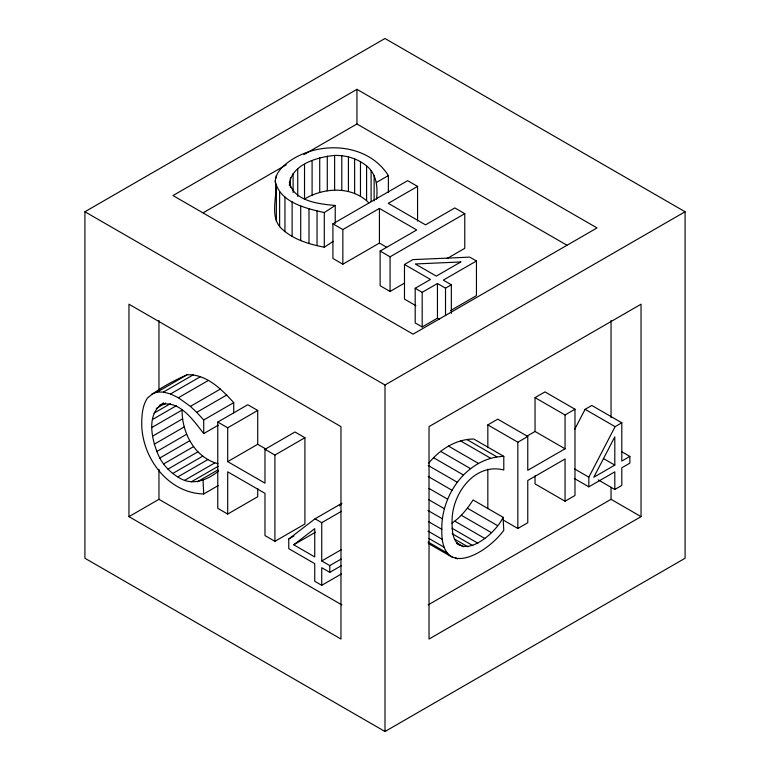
<?xml version="1.0" encoding="UTF-8"?>
<svg xmlns="http://www.w3.org/2000/svg" width="770" height="770" viewBox="0 0 770 770"><rect width="100%" height="100%" fill="white"/><g stroke="black" fill="none" stroke-linecap="round" stroke-linejoin="round"><path stroke-width="1.16" d="M218.536 471.144C206.601 480.451 191.451 486.476 177.832 476.919C170.237 472.385 164.077 465.735 159.717 458.063C152.017 441.922 144.952 413.942 163.558 402.893M503.089 517.305L503.792 530.337C486.582 553.861 440.392 580.214 441.826 529.327C441.066 494.696 467.351 457.572 503.792 456.35L503.792 469.969C473.512 462.269 450.566 496.044 452.163 523.359C451.037 567.586 493.204 538.5 503.089 517.305L473.078 499.98C467.361 508.778 460.71 517.325 451.865 523.176M333.237 241.385L324.295 247.218C308.144 244.013 291.214 239.008 279.635 226.621C269.789 213.733 277.97 195.821 275.217 181.171C275.593 174.02 280.559 168.495 285.728 164.068C315.382 140.13 366.924 141.497 388.359 175.579L388.359 192.308M289.366 185.503C290.473 164.588 317.163 157.07 334.623 155.444C346.096 155.097 357.627 158.63 366.587 165.887C376.617 173.847 377.868 187.245 376.569 199.112M574.699 429.323L585.094 409.332L591.803 405.463L621.804 422.788L621.804 461.066L629.86 456.418L629.86 463.155L621.804 467.804L621.804 485.427L614.807 489.47L598.251 479.912M574.343 478.478L588.829 486.842L588.829 477.159L615.105 426.657L621.804 422.788M428.775 463.088C439.689 449.613 456.004 439.044 473.781 439.025L503.792 456.35M233.724 412.855L233.724 402.643C221.635 389.341 206.466 373.989 187.158 374.749C173.337 380.852 159.217 388.253 147.551 397.926C142.845 404.808 141.978 413.278 141.757 421.392C140.65 456.033 167.273 493.195 203.723 493.955L218.208 485.591M341.399 573.968L321.735 585.316L314.738 581.283L314.738 563.65L288.76 548.654L288.76 538.981L315.036 518.807L341.938 503.272M339.416 505.803L341.293 504.36M293.717 544.785L314.738 528.653L314.738 556.922L293.717 544.785L315.45 532.234M275.217 181.171C279.847 202.52 305.825 208.352 324.295 212.568L335.229 205.446L335.229 223.367M84.921 211.75L385 38.5L685.079 211.75L685.079 558.25L385 731.5L84.921 558.25L84.921 211.75L385 385L685.079 211.75M356.953 89.339L172.981 195.561L413.047 334.161L597.019 227.939L356.953 89.339L356.953 123.989L566.884 245.187M203.126 212.809L286.276 164.799M303.948 154.597L356.953 123.989M376.569 182.384L388.359 175.579M386.684 247.257L379.427 243.079L342.852 264.197L332.919 258.46L332.919 223.81L407.628 180.671L417.561 186.407L417.561 221.057M332.919 223.81L342.852 229.547L379.427 208.429L416.714 229.951L380.13 251.068L380.13 285.718L390.072 291.455L404.597 283.062M417.561 186.407L388.263 203.328L425.541 224.85L454.839 207.929L464.772 213.665L464.772 248.315L447.139 258.499M380.13 251.068L390.072 256.805L464.772 213.665M151.892 393.99L157.157 392.074L187.158 374.749M157.157 392.074L163.404 392.065L193.414 374.74M163.404 392.065L170.526 393.951L200.527 376.626M415.916 305.719L404.481 299.116L404.481 264.466L412.864 259.625L469.739 257.122L476.447 261.001L476.447 295.651L450.537 310.599M156.339 408.427L165.646 403.047M170.526 393.951L178.38 397.753L208.391 380.428M154.019 413.153L170.584 403.586M152.576 419.458L176.378 405.723M152.094 427.36L182.095 410.035C181.768 432.75 194.887 457.698 218.035 463.713M178.38 397.753L190.402 406.368L220.403 389.043M152.624 436.128L182.634 418.803M190.402 406.368L196.725 412.345L226.736 395.02M439.468 319.319L437.456 318.154L422.191 326.971L415.194 322.928L415.194 288.278L430.459 279.462L404.481 264.466M154.221 444.232L184.232 426.907M415.194 288.278L422.191 292.321L437.456 283.504L445.512 288.153L451.336 284.784L451.336 313.467M476.447 261.001L443.289 280.136L451.336 284.784M218.208 425.223L203.723 433.587L203.723 419.968L233.724 402.643M156.666 451.576L186.667 434.251M257.709 488.517L257.709 496.737L227.699 514.062L217.766 508.325L217.766 422.056L247.776 404.731L257.709 410.468L257.709 444.3L227.699 461.625L227.699 427.793L257.709 410.468M159.717 458.063L189.728 440.738M163.529 463.992L193.53 446.667M167.918 469.142L197.928 451.817M172.74 473.473L202.751 456.148M177.832 476.919L207.842 459.594M184.781 480.22L214.792 462.895M128.956 516.641L340.966 639.042L340.966 426.609L128.956 304.208L128.956 516.641L158.957 499.316L341.88 604.922M191.278 481.847L218.18 466.312M197.351 481.799L218.045 469.854M227.699 461.625L264.986 483.146L264.986 449.314L294.987 431.989L304.92 437.726L304.92 523.995L274.919 541.32L264.986 535.583L264.986 493.349L227.699 471.817L227.699 514.062M264.986 449.314L274.919 455.051L304.92 437.726M288.76 538.981L293.938 535.987M487.834 447.659L487.834 424.896L497.767 419.159L527.768 436.484L527.768 470.316L565.055 448.794L565.055 414.963L535.044 397.638L535.044 431.469L565.055 448.794M535.044 397.638L544.977 391.901L574.988 409.226L574.988 495.485L565.055 501.222L535.044 483.897L535.044 475.687M315.036 518.807L321.735 522.676L341.399 511.328M526.757 436.253L535.044 431.469M487.834 424.896L517.835 442.221L527.768 436.484M565.055 414.963L574.988 409.226M321.735 522.676L321.735 560.955L341.399 549.607M321.735 560.955L329.791 565.604L341.168 559.039M321.735 585.316L321.735 567.692L329.791 572.341L341.168 565.767M614.807 465.109L593.785 477.246L614.807 436.84L614.807 465.109L603.43 458.535M588.829 486.842L614.807 471.837L614.807 489.47M503.349 520.116L517.835 528.48L527.768 522.743L527.768 480.509L565.055 458.987L565.055 501.222M428.12 604.922L611.043 499.316L641.044 516.641L641.044 304.208L429.034 426.609L429.034 639.042L641.044 516.641M368.849 202.866C352.015 185.868 323.929 187.341 304.525 199.016L304.525 164.366M159.419 405.28C178.524 398.254 193.578 420.632 203.723 433.587M335.229 205.446C318.944 204.05 293.332 201.211 289.366 181.922M585.094 409.332L615.105 426.657M621.582 451.644L629.86 456.418M574.343 468.795L588.829 477.159M466.784 439.478L496.794 456.803M460.46 440.806L490.471 458.131M448.448 446.071L478.449 463.396M440.584 451.345L470.595 468.67M433.472 457.669L463.473 474.994M428.245 465.494L457.226 482.222M428.159 476.476L451.961 490.221M467.409 508.219L497.42 525.544M428.996 488.411L447.62 499.172M461.336 515.274L491.347 532.599M428.909 499.797L444.434 508.758M454.839 521.155L484.85 538.48M427.995 510.491L442.481 518.855M452.029 528.259L477.9 543.197M452.115 533.668L472.809 545.622M428.37 521.559L441.826 529.327M454.541 539.096L467.987 546.864M456.35 542.609L463.598 546.787M456.687 543.466L459.786 545.256M428.014 531.117L442.5 539.481M429.015 538.528L444.531 547.489M428.11 542.003L447.774 553.361M455.339 557.721L457.409 558.914M257.709 444.3L265.997 449.083M428.264 543.389L452.057 557.134M217.766 422.056L227.699 427.793M196.725 412.345L203.723 419.968M203.02 480.105L203.723 493.955M611.043 320.484L611.043 417.696M611.043 487.314L611.043 499.316M517.835 442.221L517.835 528.48M487.834 469.219L487.834 508.758M445.512 288.153L445.512 315.633M437.456 283.504L437.456 318.154M422.191 292.321L422.191 326.971M390.072 256.805L390.072 291.455M385 385L385 731.5M379.427 208.429L379.427 243.079M374.133 175.82L374.133 200.912M371.101 170.536L371.101 201.605M366.587 165.887L366.587 200.537M360.466 161.671L360.466 196.321M354.623 158.822L354.623 193.472M348.425 156.839L348.425 191.489M342.852 229.547L342.852 264.197M341.793 155.704L341.793 190.354M334.623 155.444L334.623 190.094M329.791 565.604L329.791 572.341M327.288 156.127L327.288 190.777M324.295 212.568L324.295 247.218M319.723 157.821L319.723 192.471M317.038 210.99L317.038 245.64M312.091 160.555L312.091 195.205M308.991 208.891L308.991 243.541M300.714 205.994L300.714 240.644M297.73 168.899L297.73 196.388M293.11 173.423L293.11 192.538M292.128 201.817L292.128 236.467M290.406 177.793L290.406 187.351M284.939 197.014L284.939 231.664M279.635 191.971L279.635 226.621M276.343 175.57L276.343 177.957M276.353 186.696L276.353 221.346M274.919 455.051L274.919 541.32M158.957 320.484L158.957 391.295M158.957 469.305L158.957 499.316M460.778 261.964L436.292 276.103L415.271 263.966L460.778 261.964"/></g></svg>
